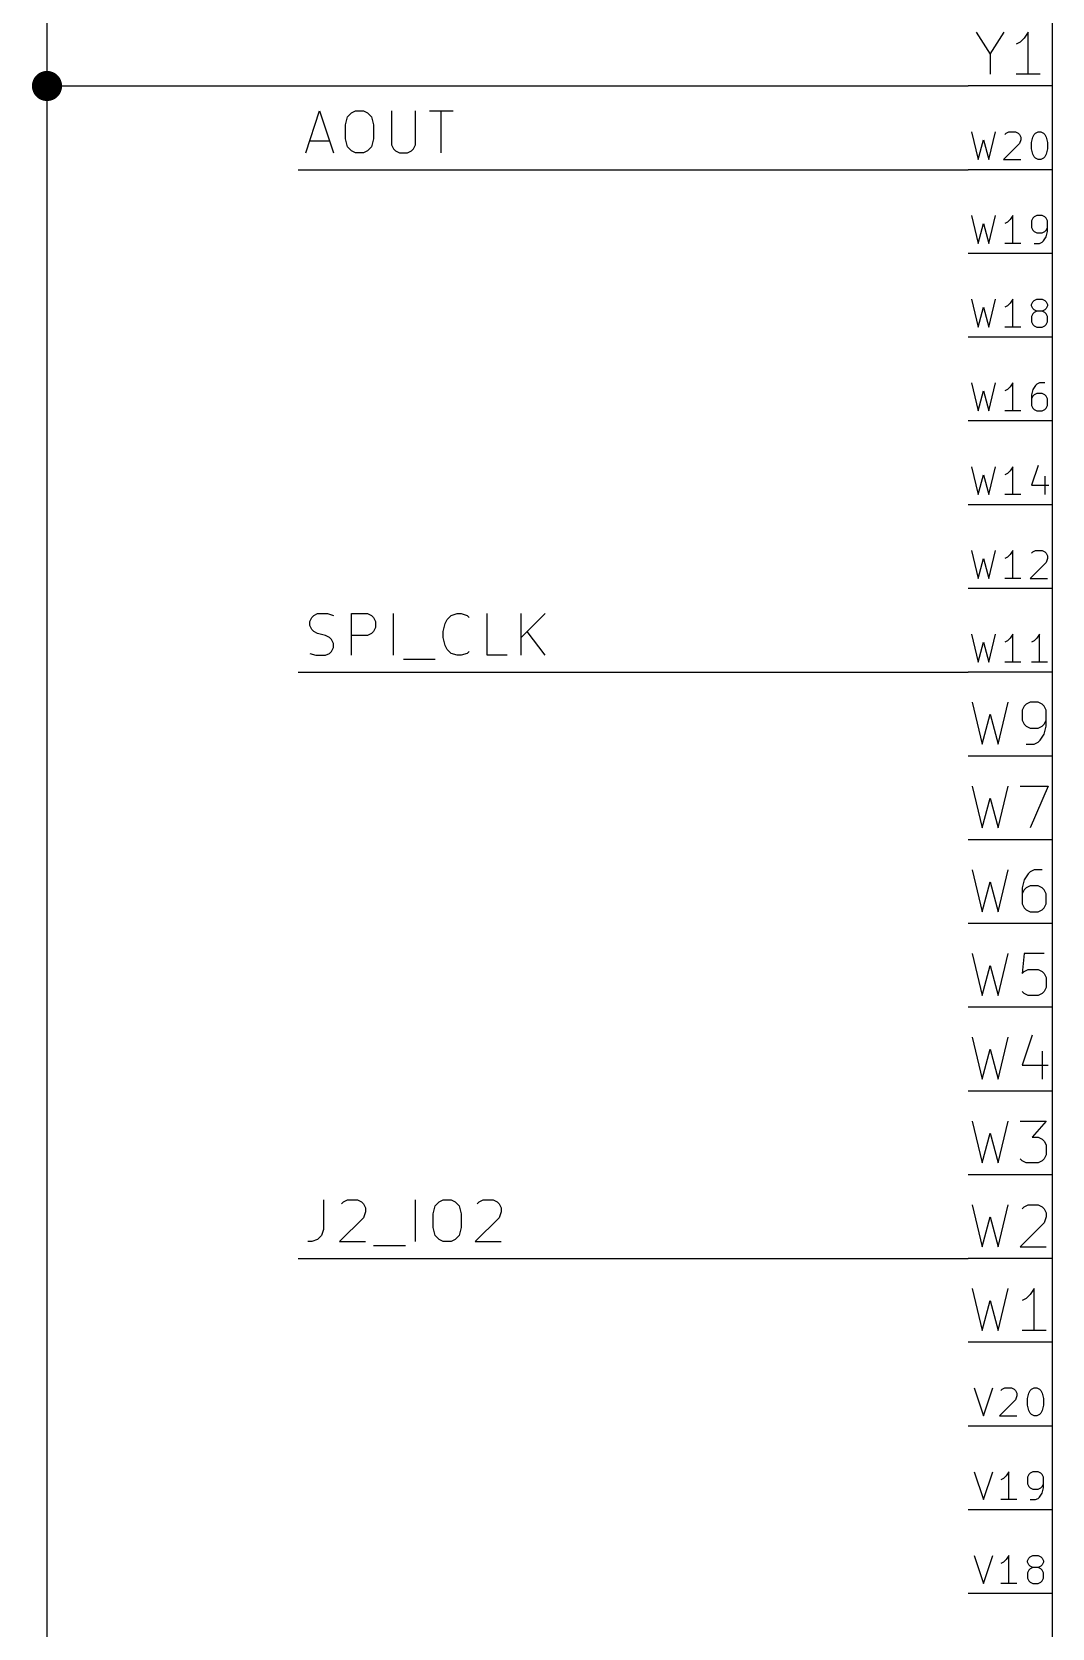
# Model space of a CAD drawing. Header units: millimetres. Extents: x 3 to 237, y -203 to -4.
# Drawn here: x 14.78 to 45.72, y -102.65 to -54.24 of the extents above; entities that cross this region are included whole.
import ezdxf

# ---------------------------------------------------------------- set-up
doc = ezdxf.new("R2010")
doc.units = ezdxf.units.MM
for name, color, linetype in [('LIGHTGREEN', 92, 'CONTINUOUS'), ('LIGHTRED', 12, 'CONTINUOUS'), ('RED', 14, 'CONTINUOUS'), ('REDSIX', 19, 'CONTINUOUS')]:
    doc.layers.add(name, color=color, linetype=linetype)

msp = doc.modelspace()

# ---------------------------------------------------------------- linework, layer by layer
at = {"layer": 'LIGHTGREEN', "linetype": 'CONTINUOUS'}
for p, q in [((15.24, -55.88), (15.24, -38.1)), ((15.24, -55.88), (43.18, -55.88)), ((15.24, -154.94), (15.24, -55.88)), ((22.86, -58.42), (43.18, -58.42)), ((22.86, -73.66), (43.18, -73.66)), ((22.86, -91.44), (43.18, -91.44))]:
    msp.add_line(p, q, dxfattribs=at)
at = {"layer": 'LIGHTGREEN', "const_width": 0.4572}
msp.add_lwpolyline([(15.0114, -55.88, 1), (15.4686, -55.88, 1)], format="xyb", close=True, dxfattribs=at)
at = {"layer": 'LIGHTRED', "linetype": 'CONTINUOUS'}
for p, q in [((43.4219, -54.2513), (43.8452, -54.9166)), ((43.8452, -54.9166), (44.2686, -54.2513)), ((44.7524, -54.5537), (44.6315, -54.6142)), ((44.8734, -54.4328), (44.7524, -54.5537)), ((44.9943, -54.2513), (44.8734, -54.4328)), ((44.9943, -55.5213), (44.9943, -54.2513)), ((43.8452, -54.9166), (43.8452, -55.5213)), ((45.3572, -55.5213), (44.6315, -55.5213)), ((43.2809, -57.2666), (43.4825, -58.1132)), ((43.4825, -58.1132), (43.6437, -57.5085)), ((43.6437, -57.5085), (43.805, -58.1132)), ((43.805, -58.1132), (44.0066, -57.2666)), ((44.2887, -57.3472), (44.329, -57.3069)), ((44.329, -57.3069), (44.4097, -57.2666)), ((44.4097, -57.2666), (44.6112, -57.2666)), ((44.6112, -57.2666), (44.6919, -57.3069)), ((44.6919, -57.3069), (44.7322, -57.3472)), ((44.7322, -57.3472), (44.7725, -57.4278)), ((44.7725, -57.5085), (44.7322, -57.6294)), ((44.7725, -57.4278), (44.7725, -57.5085)), ((45.095, -57.5891), (45.1353, -57.4278)), ((45.095, -57.7907), (45.095, -57.5891)), ((45.1353, -57.4278), (45.1756, -57.3472)), ((45.1756, -57.3472), (45.216, -57.3069)), ((45.216, -57.3069), (45.2966, -57.2666)), ((45.2966, -57.2666), (45.3772, -57.2666)), ((45.3772, -57.2666), (45.4578, -57.3069)), ((45.4578, -57.3069), (45.4982, -57.3472)), ((45.4982, -57.3472), (45.5385, -57.4278)), ((45.5385, -57.4278), (45.5788, -57.5891)), ((45.5788, -57.5891), (45.5788, -57.7907)), ((44.7322, -57.6294), (44.2484, -58.1132)), ((45.1353, -57.9519), (45.095, -57.7907)), ((45.1756, -58.0325), (45.1353, -57.9519)), ((45.216, -58.0729), (45.1756, -58.0325)), ((45.2966, -58.1132), (45.216, -58.0729)), ((45.4578, -58.0729), (45.3772, -58.1132)), ((45.4982, -58.0325), (45.4578, -58.0729)), ((45.5385, -57.9519), (45.4982, -58.0325)), ((45.5788, -57.7907), (45.5385, -57.9519)), ((44.2484, -58.1132), (44.7725, -58.1132)), ((45.3772, -58.1132), (45.2966, -58.1132)), ((43.2809, -59.8066), (43.4825, -60.6532)), ((43.805, -60.6532), (44.0066, -59.8066)), ((44.3693, -60.0081), (44.2887, -60.0485)), ((44.45, -59.9275), (44.3693, -60.0081)), ((44.5306, -59.8066), (44.45, -59.9275)), ((44.5306, -60.6532), (44.5306, -59.8066)), ((45.1353, -59.8872), (45.095, -59.9678)), ((45.095, -59.9678), (45.095, -60.1694)), ((45.1756, -59.8469), (45.1353, -59.8872)), ((45.2563, -59.8066), (45.1756, -59.8469)), ((45.4175, -59.8066), (45.2563, -59.8066)), ((45.4982, -59.8469), (45.4175, -59.8066)), ((45.5385, -59.8872), (45.4982, -59.8469)), ((45.5788, -59.9678), (45.5385, -59.8872)), ((45.5788, -60.2903), (45.5788, -59.9678)), ((43.4825, -60.6532), (43.6437, -60.0485)), ((43.6437, -60.0485), (43.805, -60.6532)), ((45.095, -60.1694), (45.1353, -60.25)), ((45.1353, -60.25), (45.1756, -60.2903)), ((45.1756, -60.2903), (45.2563, -60.3307)), ((45.2563, -60.3307), (45.4175, -60.3307)), ((45.4175, -60.3307), (45.4982, -60.2903)), ((45.4578, -60.5725), (45.5385, -60.4516)), ((45.4982, -60.2903), (45.5385, -60.25)), ((45.5385, -60.25), (45.5788, -60.1694)), ((45.5385, -60.4516), (45.5788, -60.2903)), ((44.7725, -60.6532), (44.2887, -60.6532)), ((45.1756, -60.6532), (45.3369, -60.6532)), ((45.3369, -60.6532), (45.4175, -60.6129)), ((45.4175, -60.6129), (45.4578, -60.5725)), ((43.2809, -62.3466), (43.4825, -63.1932)), ((43.805, -63.1932), (44.0066, -62.3466)), ((44.5306, -62.3466), (44.45, -62.4675)), ((44.5306, -63.1932), (44.5306, -62.3466)), ((45.095, -62.5078), (45.1353, -62.4272)), ((45.1353, -62.4272), (45.1756, -62.3869)), ((45.1756, -62.3869), (45.2563, -62.3466)), ((45.2563, -62.3466), (45.4175, -62.3466)), ((45.4175, -62.3466), (45.4982, -62.3869)), ((45.4982, -62.3869), (45.5385, -62.4272)), ((45.5385, -62.4272), (45.5788, -62.5078)), ((43.4825, -63.1932), (43.6437, -62.5885)), ((43.6437, -62.5885), (43.805, -63.1932)), ((44.3693, -62.5481), (44.2887, -62.5885)), ((44.45, -62.4675), (44.3693, -62.5481)), ((45.095, -62.5481), (45.095, -62.5078)), ((45.1353, -62.6288), (45.095, -62.5481)), ((45.1353, -62.79), (45.095, -62.8707)), ((45.095, -62.8707), (45.095, -63.0319)), ((45.1756, -62.6691), (45.1353, -62.6288)), ((45.1756, -62.7497), (45.1353, -62.79)), ((45.2563, -62.7094), (45.1756, -62.6691)), ((45.2563, -62.7094), (45.1756, -62.7497)), ((45.4175, -62.7094), (45.2563, -62.7094)), ((45.4982, -62.6691), (45.4175, -62.7094)), ((45.4982, -62.7497), (45.4175, -62.7094)), ((45.5385, -62.6288), (45.4982, -62.6691)), ((45.5385, -62.79), (45.4982, -62.7497)), ((45.5788, -62.5481), (45.5385, -62.6288)), ((45.5788, -62.8707), (45.5385, -62.79)), ((45.5788, -62.5078), (45.5788, -62.5481)), ((45.5788, -63.0319), (45.5788, -62.8707)), ((44.7725, -63.1932), (44.2887, -63.1932)), ((45.095, -63.0319), (45.1353, -63.1125)), ((45.1353, -63.1125), (45.1756, -63.1529)), ((45.1756, -63.1529), (45.2563, -63.1932)), ((45.2563, -63.1932), (45.4175, -63.1932)), ((45.4175, -63.1932), (45.4982, -63.1529)), ((45.4982, -63.1529), (45.5385, -63.1125)), ((45.5385, -63.1125), (45.5788, -63.0319)), ((43.2809, -64.8866), (43.4825, -65.7332)), ((43.4825, -65.7332), (43.6437, -65.1285)), ((43.6437, -65.1285), (43.805, -65.7332)), ((43.805, -65.7332), (44.0066, -64.8866)), ((44.3693, -65.0881), (44.2887, -65.1285)), ((44.45, -65.0075), (44.3693, -65.0881)), ((44.5306, -64.8866), (44.45, -65.0075)), ((44.5306, -65.7332), (44.5306, -64.8866)), ((45.1353, -65.0881), (45.095, -65.2494)), ((45.095, -65.2494), (45.095, -65.5719)), ((45.1353, -65.2897), (45.095, -65.3703)), ((45.216, -64.9672), (45.1353, -65.0881)), ((45.1756, -65.2494), (45.1353, -65.2897)), ((45.2563, -65.2091), (45.1756, -65.2494)), ((45.2563, -64.9269), (45.216, -64.9672)), ((45.3369, -64.8866), (45.2563, -64.9269)), ((45.4175, -65.2091), (45.2563, -65.2091)), ((45.4982, -64.8866), (45.3369, -64.8866)), ((45.4982, -65.2494), (45.4175, -65.2091)), ((45.5385, -65.2897), (45.4982, -65.2494)), ((45.5788, -65.3703), (45.5385, -65.2897)), ((44.7725, -65.7332), (44.2887, -65.7332)), ((45.095, -65.5719), (45.1353, -65.6525)), ((45.1353, -65.6525), (45.1756, -65.6929)), ((45.1756, -65.6929), (45.2563, -65.7332)), ((45.2563, -65.7332), (45.4175, -65.7332)), ((45.4175, -65.7332), (45.4982, -65.6929)), ((45.4982, -65.6929), (45.5385, -65.6525)), ((45.5385, -65.6525), (45.5788, -65.5719)), ((45.5788, -65.5719), (45.5788, -65.3703)), ((43.2809, -67.4266), (43.4825, -68.2732)), ((43.4825, -68.2732), (43.6437, -67.6685)), ((43.6437, -67.6685), (43.805, -68.2732)), ((43.805, -68.2732), (44.0066, -67.4266)), ((44.3693, -67.6281), (44.2887, -67.6685)), ((44.45, -67.5475), (44.3693, -67.6281)), ((44.5306, -67.4266), (44.45, -67.5475)), ((44.5306, -68.2732), (44.5306, -67.4266)), ((45.2966, -67.3863), (45.095, -67.991)), ((45.4982, -67.7088), (45.4982, -68.2732)), ((45.095, -67.991), (45.6191, -67.991)), ((44.7725, -68.2732), (44.2887, -68.2732)), ((43.2809, -69.9666), (43.4825, -70.8132)), ((43.805, -70.8132), (44.0066, -69.9666)), ((44.3693, -70.1681), (44.2887, -70.2085)), ((44.45, -70.0875), (44.3693, -70.1681)), ((44.5306, -69.9666), (44.45, -70.0875)), ((44.5306, -70.8132), (44.5306, -69.9666)), ((45.095, -70.0472), (45.1353, -70.0069)), ((45.1353, -70.0069), (45.216, -69.9666)), ((45.216, -69.9666), (45.4175, -69.9666)), ((45.4175, -69.9666), (45.4982, -70.0069)), ((45.4982, -70.0069), (45.5385, -70.0472)), ((45.5385, -70.0472), (45.5788, -70.1278)), ((45.5788, -70.1278), (45.5788, -70.2085)), ((43.4825, -70.8132), (43.6437, -70.2085)), ((43.6437, -70.2085), (43.805, -70.8132)), ((45.5385, -70.3294), (45.0547, -70.8132)), ((45.5788, -70.2085), (45.5385, -70.3294)), ((44.7725, -70.8132), (44.2887, -70.8132)), ((45.0547, -70.8132), (45.5788, -70.8132)), ((43.2809, -72.5066), (43.4825, -73.3532)), ((43.805, -73.3532), (44.0066, -72.5066)), ((44.5306, -72.5066), (44.45, -72.6275)), ((44.5306, -73.3532), (44.5306, -72.5066)), ((45.3369, -72.5066), (45.2563, -72.6275)), ((45.3369, -73.3532), (45.3369, -72.5066)), ((43.4825, -73.3532), (43.6437, -72.7485)), ((43.6437, -72.7485), (43.805, -73.3532)), ((44.3693, -72.7081), (44.2887, -72.7485)), ((44.45, -72.6275), (44.3693, -72.7081)), ((45.1756, -72.7081), (45.095, -72.7485)), ((45.2563, -72.6275), (45.1756, -72.7081)), ((44.7725, -73.3532), (44.2887, -73.3532)), ((45.5788, -73.3532), (45.095, -73.3532)), ((43.301, -74.5713), (43.6034, -75.8413)), ((43.6034, -75.8413), (43.8453, -74.9342)), ((43.8453, -74.9342), (44.0872, -75.8413)), ((44.0872, -75.8413), (44.3896, -74.5713)), ((44.8733, -74.6923), (44.8129, -74.8132)), ((44.8129, -74.8132), (44.8129, -75.1156)), ((44.9338, -74.6318), (44.8733, -74.6923)), ((45.0548, -74.5713), (44.9338, -74.6318)), ((45.2967, -74.5713), (45.0548, -74.5713)), ((45.4176, -74.6318), (45.2967, -74.5713)), ((45.4781, -74.6923), (45.4176, -74.6318)), ((45.5386, -74.8132), (45.4781, -74.6923)), ((45.5386, -75.297), (45.5386, -74.8132)), ((44.8129, -75.1156), (44.8733, -75.2366)), ((44.8733, -75.2366), (44.9338, -75.297)), ((44.9338, -75.297), (45.0548, -75.3575)), ((45.0548, -75.3575), (45.2967, -75.3575)), ((45.2967, -75.3575), (45.4176, -75.297)), ((45.4176, -75.297), (45.4781, -75.2366)), ((45.4781, -75.2366), (45.5386, -75.1156)), ((45.4781, -75.5389), (45.5386, -75.297)), ((44.9338, -75.8413), (45.1757, -75.8413)), ((45.1757, -75.8413), (45.2967, -75.7809)), ((45.2967, -75.7809), (45.3571, -75.7204)), ((45.3571, -75.7204), (45.4781, -75.5389)), ((43.301, -77.1113), (43.6034, -78.3813)), ((44.0872, -78.3813), (44.3896, -77.1113)), ((44.7524, -77.1113), (45.599, -77.1113)), ((45.599, -77.1113), (45.0548, -78.3813)), ((43.6034, -78.3813), (43.8453, -77.4742)), ((43.8453, -77.4742), (44.0872, -78.3813)), ((43.301, -79.6513), (43.6034, -80.9213)), ((44.0872, -80.9213), (44.3896, -79.6513)), ((44.9943, -79.7723), (44.8733, -79.9537)), ((45.0548, -79.7118), (44.9943, -79.7723)), ((45.1757, -79.6513), (45.0548, -79.7118)), ((45.4176, -79.6513), (45.1757, -79.6513)), ((43.6034, -80.9213), (43.8453, -80.0142)), ((43.8453, -80.0142), (44.0872, -80.9213)), ((44.8733, -79.9537), (44.8129, -80.1956)), ((44.8129, -80.1956), (44.8129, -80.6794)), ((44.8733, -80.2561), (44.8129, -80.377)), ((44.9338, -80.1956), (44.8733, -80.2561)), ((45.0548, -80.1351), (44.9338, -80.1956)), ((45.2967, -80.1351), (45.0548, -80.1351)), ((45.4176, -80.1956), (45.2967, -80.1351)), ((45.4781, -80.2561), (45.4176, -80.1956)), ((45.5386, -80.377), (45.4781, -80.2561)), ((44.8129, -80.6794), (44.8733, -80.8004)), ((44.8733, -80.8004), (44.9338, -80.8609)), ((45.4176, -80.8609), (45.4781, -80.8004)), ((45.4781, -80.8004), (45.5386, -80.6794)), ((45.5386, -80.6794), (45.5386, -80.377)), ((44.9338, -80.8609), (45.0548, -80.9213)), ((45.0548, -80.9213), (45.2967, -80.9213)), ((45.2967, -80.9213), (45.4176, -80.8609)), ((43.301, -82.1913), (43.6034, -83.4613)), ((44.0872, -83.4613), (44.3896, -82.1913)), ((44.8733, -82.1913), (44.8129, -82.7961)), ((45.4781, -82.1913), (44.8733, -82.1913)), ((43.6034, -83.4613), (43.8453, -82.5542)), ((43.8453, -82.5542), (44.0872, -83.4613)), ((44.8129, -82.7961), (44.8733, -82.7356)), ((44.8733, -82.7356), (44.9943, -82.6751)), ((44.9943, -82.6751), (45.2967, -82.6751)), ((45.2967, -82.6751), (45.4176, -82.7356)), ((45.4176, -82.7356), (45.4781, -82.7961)), ((45.4781, -82.7961), (45.5386, -82.917)), ((45.5386, -83.2194), (45.4781, -83.3404)), ((45.5386, -82.917), (45.5386, -83.2194)), ((44.8733, -83.4009), (44.8129, -83.3404)), ((44.9943, -83.4613), (44.8733, -83.4009)), ((45.2967, -83.4613), (44.9943, -83.4613)), ((45.4176, -83.4009), (45.2967, -83.4613)), ((45.4781, -83.3404), (45.4176, -83.4009)), ((45.1152, -84.6709), (44.8129, -85.578)), ((43.301, -84.7313), (43.6034, -86.0013)), ((43.6034, -86.0013), (43.8453, -85.0942)), ((43.8453, -85.0942), (44.0872, -86.0013)), ((44.0872, -86.0013), (44.3896, -84.7313)), ((45.4176, -85.1547), (45.4176, -86.0013)), ((44.8129, -85.578), (45.599, -85.578)), ((43.301, -87.2713), (43.6034, -88.5413)), ((44.0872, -88.5413), (44.3896, -87.2713)), ((44.7524, -87.2713), (45.5386, -87.2713)), ((45.5386, -87.2713), (45.1152, -87.7551)), ((43.6034, -88.5413), (43.8453, -87.6342)), ((43.8453, -87.6342), (44.0872, -88.5413)), ((45.1152, -87.7551), (45.2967, -87.7551)), ((45.2967, -87.7551), (45.4176, -87.8156)), ((45.4176, -87.8156), (45.4781, -87.8761)), ((45.4781, -87.8761), (45.5386, -87.997)), ((45.5386, -87.997), (45.5386, -88.2994)), ((44.8129, -88.4809), (44.7524, -88.4204)), ((44.9338, -88.5413), (44.8129, -88.4809)), ((45.2967, -88.5413), (44.9338, -88.5413)), ((45.4176, -88.4809), (45.2967, -88.5413)), ((45.4781, -88.4204), (45.4176, -88.4809)), ((45.5386, -88.2994), (45.4781, -88.4204)), ((43.301, -89.8113), (43.6034, -91.0813)), ((44.0872, -91.0813), (44.3896, -89.8113)), ((44.8129, -89.9323), (44.8733, -89.8718)), ((44.8733, -89.8718), (44.9943, -89.8113)), ((44.9943, -89.8113), (45.2967, -89.8113)), ((45.2967, -89.8113), (45.4176, -89.8718)), ((45.4176, -89.8718), (45.4781, -89.9323)), ((45.4781, -89.9323), (45.5386, -90.0532)), ((43.6034, -91.0813), (43.8453, -90.1742)), ((43.8453, -90.1742), (44.0872, -91.0813)), ((45.4781, -90.3556), (44.7524, -91.0813)), ((45.5386, -90.1742), (45.4781, -90.3556)), ((45.5386, -90.0532), (45.5386, -90.1742)), ((44.7524, -91.0813), (45.5386, -91.0813)), ((43.301, -92.3513), (43.6034, -93.6213)), ((44.0872, -93.6213), (44.3896, -92.3513)), ((45.1757, -92.3513), (45.0548, -92.5328)), ((45.1757, -93.6213), (45.1757, -92.3513)), ((43.6034, -93.6213), (43.8453, -92.7142)), ((43.8453, -92.7142), (44.0872, -93.6213)), ((44.9338, -92.6537), (44.8129, -92.7142)), ((45.0548, -92.5328), (44.9338, -92.6537)), ((45.5386, -93.6213), (44.8129, -93.6213)), ((43.3615, -95.3666), (43.6437, -96.2132)), ((43.6437, -96.2132), (43.9259, -95.3666)), ((44.6113, -95.7294), (44.1275, -96.2132)), ((44.1678, -95.4472), (44.2081, -95.4069)), ((44.2081, -95.4069), (44.2888, -95.3666)), ((44.2888, -95.3666), (44.4903, -95.3666)), ((44.4903, -95.3666), (44.571, -95.4069)), ((44.571, -95.4069), (44.6113, -95.4472)), ((44.6113, -95.4472), (44.6516, -95.5278)), ((44.6516, -95.6085), (44.6113, -95.7294)), ((44.6516, -95.5278), (44.6516, -95.6085)), ((44.9741, -95.6891), (45.0144, -95.5278)), ((44.9741, -95.8907), (44.9741, -95.6891)), ((45.0144, -95.5278), (45.0547, -95.4472)), ((45.0547, -95.4472), (45.0951, -95.4069)), ((45.0951, -95.4069), (45.1757, -95.3666)), ((45.1757, -95.3666), (45.2563, -95.3666)), ((45.2563, -95.3666), (45.3369, -95.4069)), ((45.3369, -95.4069), (45.3773, -95.4472)), ((45.3773, -95.4472), (45.4176, -95.5278)), ((45.4176, -95.5278), (45.4579, -95.6891)), ((45.4579, -95.6891), (45.4579, -95.8907)), ((44.1275, -96.2132), (44.6516, -96.2132)), ((45.0144, -96.0519), (44.9741, -95.8907)), ((45.0547, -96.1325), (45.0144, -96.0519)), ((45.0951, -96.1729), (45.0547, -96.1325)), ((45.1757, -96.2132), (45.0951, -96.1729)), ((45.2563, -96.2132), (45.1757, -96.2132)), ((45.3369, -96.1729), (45.2563, -96.2132)), ((45.3773, -96.1325), (45.3369, -96.1729)), ((45.4176, -96.0519), (45.3773, -96.1325)), ((45.4579, -95.8907), (45.4176, -96.0519)), ((43.3615, -97.9066), (43.6437, -98.7532)), ((43.6437, -98.7532), (43.9259, -97.9066)), ((44.2484, -98.1081), (44.1678, -98.1485)), ((44.3291, -98.0275), (44.2484, -98.1081)), ((44.4097, -97.9066), (44.3291, -98.0275)), ((44.4097, -98.7532), (44.4097, -97.9066)), ((45.0144, -97.9872), (44.9741, -98.0678)), ((44.9741, -98.0678), (44.9741, -98.2694)), ((45.0547, -97.9469), (45.0144, -97.9872)), ((45.1354, -97.9066), (45.0547, -97.9469)), ((45.2966, -97.9066), (45.1354, -97.9066)), ((45.3773, -97.9469), (45.2966, -97.9066)), ((45.4176, -97.9872), (45.3773, -97.9469)), ((45.4579, -98.0678), (45.4176, -97.9872)), ((45.4579, -98.3903), (45.4579, -98.0678)), ((44.9741, -98.2694), (45.0144, -98.35)), ((45.0144, -98.35), (45.0547, -98.3903)), ((45.0547, -98.3903), (45.1354, -98.4307)), ((45.1354, -98.4307), (45.2966, -98.4307)), ((45.216, -98.7532), (45.2966, -98.7129)), ((45.2966, -98.4307), (45.3773, -98.3903)), ((45.2966, -98.7129), (45.3369, -98.6725)), ((45.3369, -98.6725), (45.4176, -98.5516)), ((45.3773, -98.3903), (45.4176, -98.35)), ((45.4176, -98.35), (45.4579, -98.2694)), ((45.4176, -98.5516), (45.4579, -98.3903)), ((44.6516, -98.7532), (44.1678, -98.7532)), ((45.0547, -98.7532), (45.216, -98.7532)), ((43.3615, -100.4466), (43.6437, -101.2932)), ((43.6437, -101.2932), (43.9259, -100.4466)), ((44.2484, -100.6481), (44.1678, -100.6885)), ((44.3291, -100.5675), (44.2484, -100.6481)), ((44.4097, -100.4466), (44.3291, -100.5675)), ((44.4097, -101.2932), (44.4097, -100.4466)), ((44.9741, -100.6078), (45.0144, -100.5272)), ((44.9741, -100.6481), (44.9741, -100.6078)), ((45.0144, -100.7288), (44.9741, -100.6481)), ((45.0144, -100.5272), (45.0547, -100.4869)), ((45.0547, -100.4869), (45.1354, -100.4466)), ((45.1354, -100.4466), (45.2966, -100.4466)), ((45.2966, -100.4466), (45.3773, -100.4869)), ((45.3773, -100.4869), (45.4176, -100.5272)), ((45.4176, -100.5272), (45.4579, -100.6078)), ((45.4579, -100.6481), (45.4176, -100.7288)), ((45.4579, -100.6078), (45.4579, -100.6481)), ((45.0144, -100.89), (44.9741, -100.9707)), ((44.9741, -100.9707), (44.9741, -101.1319)), ((44.9741, -101.1319), (45.0144, -101.2125)), ((45.0547, -100.7691), (45.0144, -100.7288)), ((45.0547, -100.8497), (45.0144, -100.89)), ((45.1354, -100.8094), (45.0547, -100.7691)), ((45.1354, -100.8094), (45.0547, -100.8497)), ((45.2966, -100.8094), (45.1354, -100.8094)), ((45.3773, -100.7691), (45.2966, -100.8094)), ((45.3773, -100.8497), (45.2966, -100.8094)), ((45.4176, -100.7288), (45.3773, -100.7691)), ((45.4176, -100.89), (45.3773, -100.8497)), ((45.4579, -100.9707), (45.4176, -100.89)), ((45.4176, -101.2125), (45.4579, -101.1319)), ((45.4579, -101.1319), (45.4579, -100.9707)), ((44.6516, -101.2932), (44.1678, -101.2932)), ((45.0144, -101.2125), (45.0547, -101.2529)), ((45.0547, -101.2529), (45.1354, -101.2932)), ((45.1354, -101.2932), (45.2966, -101.2932)), ((45.2966, -101.2932), (45.3773, -101.2529)), ((45.3773, -101.2529), (45.4176, -101.2125))]:
    msp.add_line(p, q, dxfattribs=at)
at = {"layer": 'RED', "linetype": 'CONTINUOUS'}
for p, q in [((45.72, -5.08), (45.72, -180.34)), ((45.72, -55.88), (43.18, -55.88)), ((45.72, -58.42), (43.18, -58.42)), ((45.72, -60.96), (43.18, -60.96)), ((45.72, -63.5), (43.18, -63.5)), ((45.72, -66.04), (43.18, -66.04)), ((45.72, -68.58), (43.18, -68.58)), ((45.72, -71.12), (43.18, -71.12)), ((45.72, -73.66), (43.18, -73.66)), ((45.72, -76.2), (43.18, -76.2)), ((45.72, -78.74), (43.18, -78.74)), ((45.72, -81.28), (43.18, -81.28)), ((45.72, -83.82), (43.18, -83.82)), ((45.72, -86.36), (43.18, -86.36)), ((45.72, -88.9), (43.18, -88.9)), ((45.72, -91.44), (43.18, -91.44)), ((45.72, -93.98), (43.18, -93.98)), ((45.72, -96.52), (43.18, -96.52)), ((45.72, -99.06), (43.18, -99.06)), ((45.72, -101.6), (43.18, -101.6))]:
    msp.add_line(p, q, dxfattribs=at)
at = {"layer": 'REDSIX', "linetype": 'CONTINUOUS'}
for p, q in [((23.0853, -57.9069), (23.5086, -56.6369)), ((23.5086, -56.6369), (23.932, -57.9069)), ((24.2949, -57.0603), (24.3553, -56.8184)), ((24.2949, -57.4836), (24.2949, -57.0603)), ((24.3553, -56.8184), (24.4763, -56.6974)), ((24.4763, -56.6974), (24.5972, -56.6369)), ((24.5972, -56.6369), (24.8391, -56.6369)), ((24.8391, -56.6369), (24.9601, -56.6974)), ((24.9601, -56.6974), (25.081, -56.8184)), ((25.081, -56.8184), (25.1415, -57.0603)), ((25.1415, -57.0603), (25.1415, -57.4836)), ((25.6858, -56.6369), (25.6858, -57.665)), ((26.4115, -57.665), (26.4115, -56.6369)), ((26.8349, -56.6369), (27.5606, -56.6369)), ((27.1978, -57.9069), (27.1978, -56.6369)), ((23.2063, -57.5441), (23.811, -57.5441)), ((24.3553, -57.7255), (24.2949, -57.4836)), ((25.1415, -57.4836), (25.081, -57.7255)), ((24.4763, -57.8465), (24.3553, -57.7255)), ((24.5972, -57.9069), (24.4763, -57.8465)), ((24.8391, -57.9069), (24.5972, -57.9069)), ((24.9601, -57.8465), (24.8391, -57.9069)), ((25.081, -57.7255), (24.9601, -57.8465)), ((25.6858, -57.665), (25.7463, -57.786)), ((25.7463, -57.786), (25.8068, -57.8465)), ((25.8068, -57.8465), (25.9277, -57.9069)), ((25.9277, -57.9069), (26.1696, -57.9069)), ((26.1696, -57.9069), (26.2906, -57.8465)), ((26.2906, -57.8465), (26.3511, -57.786)), ((26.3511, -57.786), (26.4115, -57.665)), ((23.2063, -72.1188), (23.2667, -71.9979)), ((23.2063, -72.2398), (23.2063, -72.1188)), ((23.2667, -71.9979), (23.3272, -71.9374)), ((23.3272, -71.9374), (23.4482, -71.8769)), ((23.4482, -71.8769), (23.7505, -71.8769)), ((23.7505, -71.8769), (23.932, -71.9374)), ((24.4762, -73.1469), (24.4762, -71.8769)), ((24.4762, -71.8769), (24.96, -71.8769)), ((24.96, -71.8769), (25.081, -71.9374)), ((25.081, -71.9374), (25.1415, -71.9979)), ((25.1415, -71.9979), (25.2019, -72.1188)), ((25.2019, -72.1188), (25.2019, -72.3003)), ((25.7462, -73.1469), (25.7462, -71.8769)), ((27.3186, -72.1793), (27.3791, -72.0584)), ((27.3791, -72.0584), (27.5001, -71.9374)), ((27.5001, -71.9374), (27.6815, -71.8769)), ((27.6815, -71.8769), (27.8024, -71.8769)), ((27.8024, -71.8769), (27.9839, -71.9374)), ((27.9839, -71.9374), (28.0443, -71.9979)), ((28.5886, -73.1469), (28.5886, -71.8769)), ((29.6167, -73.1469), (29.6167, -71.8769)), ((30.3424, -71.8769), (29.6167, -72.6026)), ((23.2667, -72.3607), (23.2063, -72.2398)), ((23.3272, -72.4212), (23.2667, -72.3607)), ((23.4482, -72.4817), (23.3272, -72.4212)), ((23.6901, -72.5422), (23.4482, -72.4817)), ((23.811, -72.6026), (23.6901, -72.5422)), ((23.8715, -72.6631), (23.811, -72.6026)), ((24.96, -72.5422), (24.4762, -72.5422)), ((25.081, -72.4817), (24.96, -72.5422)), ((25.1415, -72.4212), (25.081, -72.4817)), ((25.2019, -72.3003), (25.1415, -72.4212)), ((27.2582, -72.4212), (27.3186, -72.1793)), ((27.2582, -72.6026), (27.2582, -72.4212)), ((27.3186, -72.8445), (27.2582, -72.6026)), ((30.3424, -73.1469), (29.7982, -72.4212)), ((23.2063, -73.0865), (23.3877, -73.1469)), ((23.6901, -73.1469), (23.811, -73.0865)), ((23.811, -73.0865), (23.8715, -73.026)), ((23.932, -72.7841), (23.8715, -72.6631)), ((23.8715, -73.026), (23.932, -72.905)), ((23.932, -72.905), (23.932, -72.7841)), ((27.3791, -72.9655), (27.3186, -72.8445)), ((27.5001, -73.0865), (27.3791, -72.9655)), ((27.6815, -73.1469), (27.5001, -73.0865)), ((27.9839, -73.0865), (27.8024, -73.1469)), ((28.0443, -73.026), (27.9839, -73.0865)), ((23.3877, -73.1469), (23.6901, -73.1469)), ((26.0487, -73.2679), (27.0163, -73.2679)), ((27.8024, -73.1469), (27.6815, -73.1469)), ((29.1934, -73.1469), (28.5886, -73.1469)), ((23.6296, -89.6569), (23.6296, -90.5641)), ((24.1739, -89.7779), (24.2343, -89.7174)), ((24.2343, -89.7174), (24.3553, -89.6569)), ((24.3553, -89.6569), (24.6577, -89.6569)), ((24.6577, -89.6569), (24.7786, -89.7174)), ((24.7786, -89.7174), (24.8391, -89.7779)), ((24.8391, -89.7779), (24.8996, -89.8988)), ((24.8996, -90.0198), (24.8391, -90.2012)), ((24.8996, -89.8988), (24.8996, -90.0198)), ((26.4114, -90.9269), (26.4114, -89.6569)), ((26.9558, -90.0803), (27.0162, -89.8384)), ((27.0162, -89.8384), (27.1372, -89.7174)), ((27.1372, -89.7174), (27.2581, -89.6569)), ((27.2581, -89.6569), (27.5, -89.6569)), ((27.5, -89.6569), (27.621, -89.7174)), ((27.621, -89.7174), (27.7419, -89.8384)), ((27.7419, -89.8384), (27.8024, -90.0803)), ((28.2863, -89.7779), (28.3467, -89.7174)), ((28.3467, -89.7174), (28.4677, -89.6569)), ((28.4677, -89.6569), (28.7701, -89.6569)), ((28.7701, -89.6569), (28.891, -89.7174)), ((28.891, -89.7174), (28.9515, -89.7779)), ((28.9515, -89.7779), (29.012, -89.8988)), ((29.012, -90.0198), (28.9515, -90.2012)), ((29.012, -89.8988), (29.012, -90.0198)), ((24.8391, -90.2012), (24.1134, -90.9269)), ((26.9558, -90.5036), (26.9558, -90.0803)), ((27.0162, -90.7455), (26.9558, -90.5036)), ((27.8024, -90.5036), (27.7419, -90.7455)), ((27.8024, -90.0803), (27.8024, -90.5036)), ((28.9515, -90.2012), (28.2258, -90.9269)), ((23.2667, -90.9269), (23.1458, -90.9269)), ((23.4482, -90.8665), (23.2667, -90.9269)), ((23.5691, -90.7455), (23.4482, -90.8665)), ((23.6296, -90.5641), (23.5691, -90.7455)), ((24.1134, -90.9269), (24.8996, -90.9269)), ((27.1372, -90.8665), (27.0162, -90.7455)), ((27.2581, -90.9269), (27.1372, -90.8665)), ((27.5, -90.9269), (27.2581, -90.9269)), ((27.621, -90.8665), (27.5, -90.9269)), ((27.7419, -90.7455), (27.621, -90.8665)), ((28.2258, -90.9269), (29.012, -90.9269)), ((25.1415, -91.0479), (26.1091, -91.0479))]:
    msp.add_line(p, q, dxfattribs=at)

doc.saveas('drawing.dxf')
